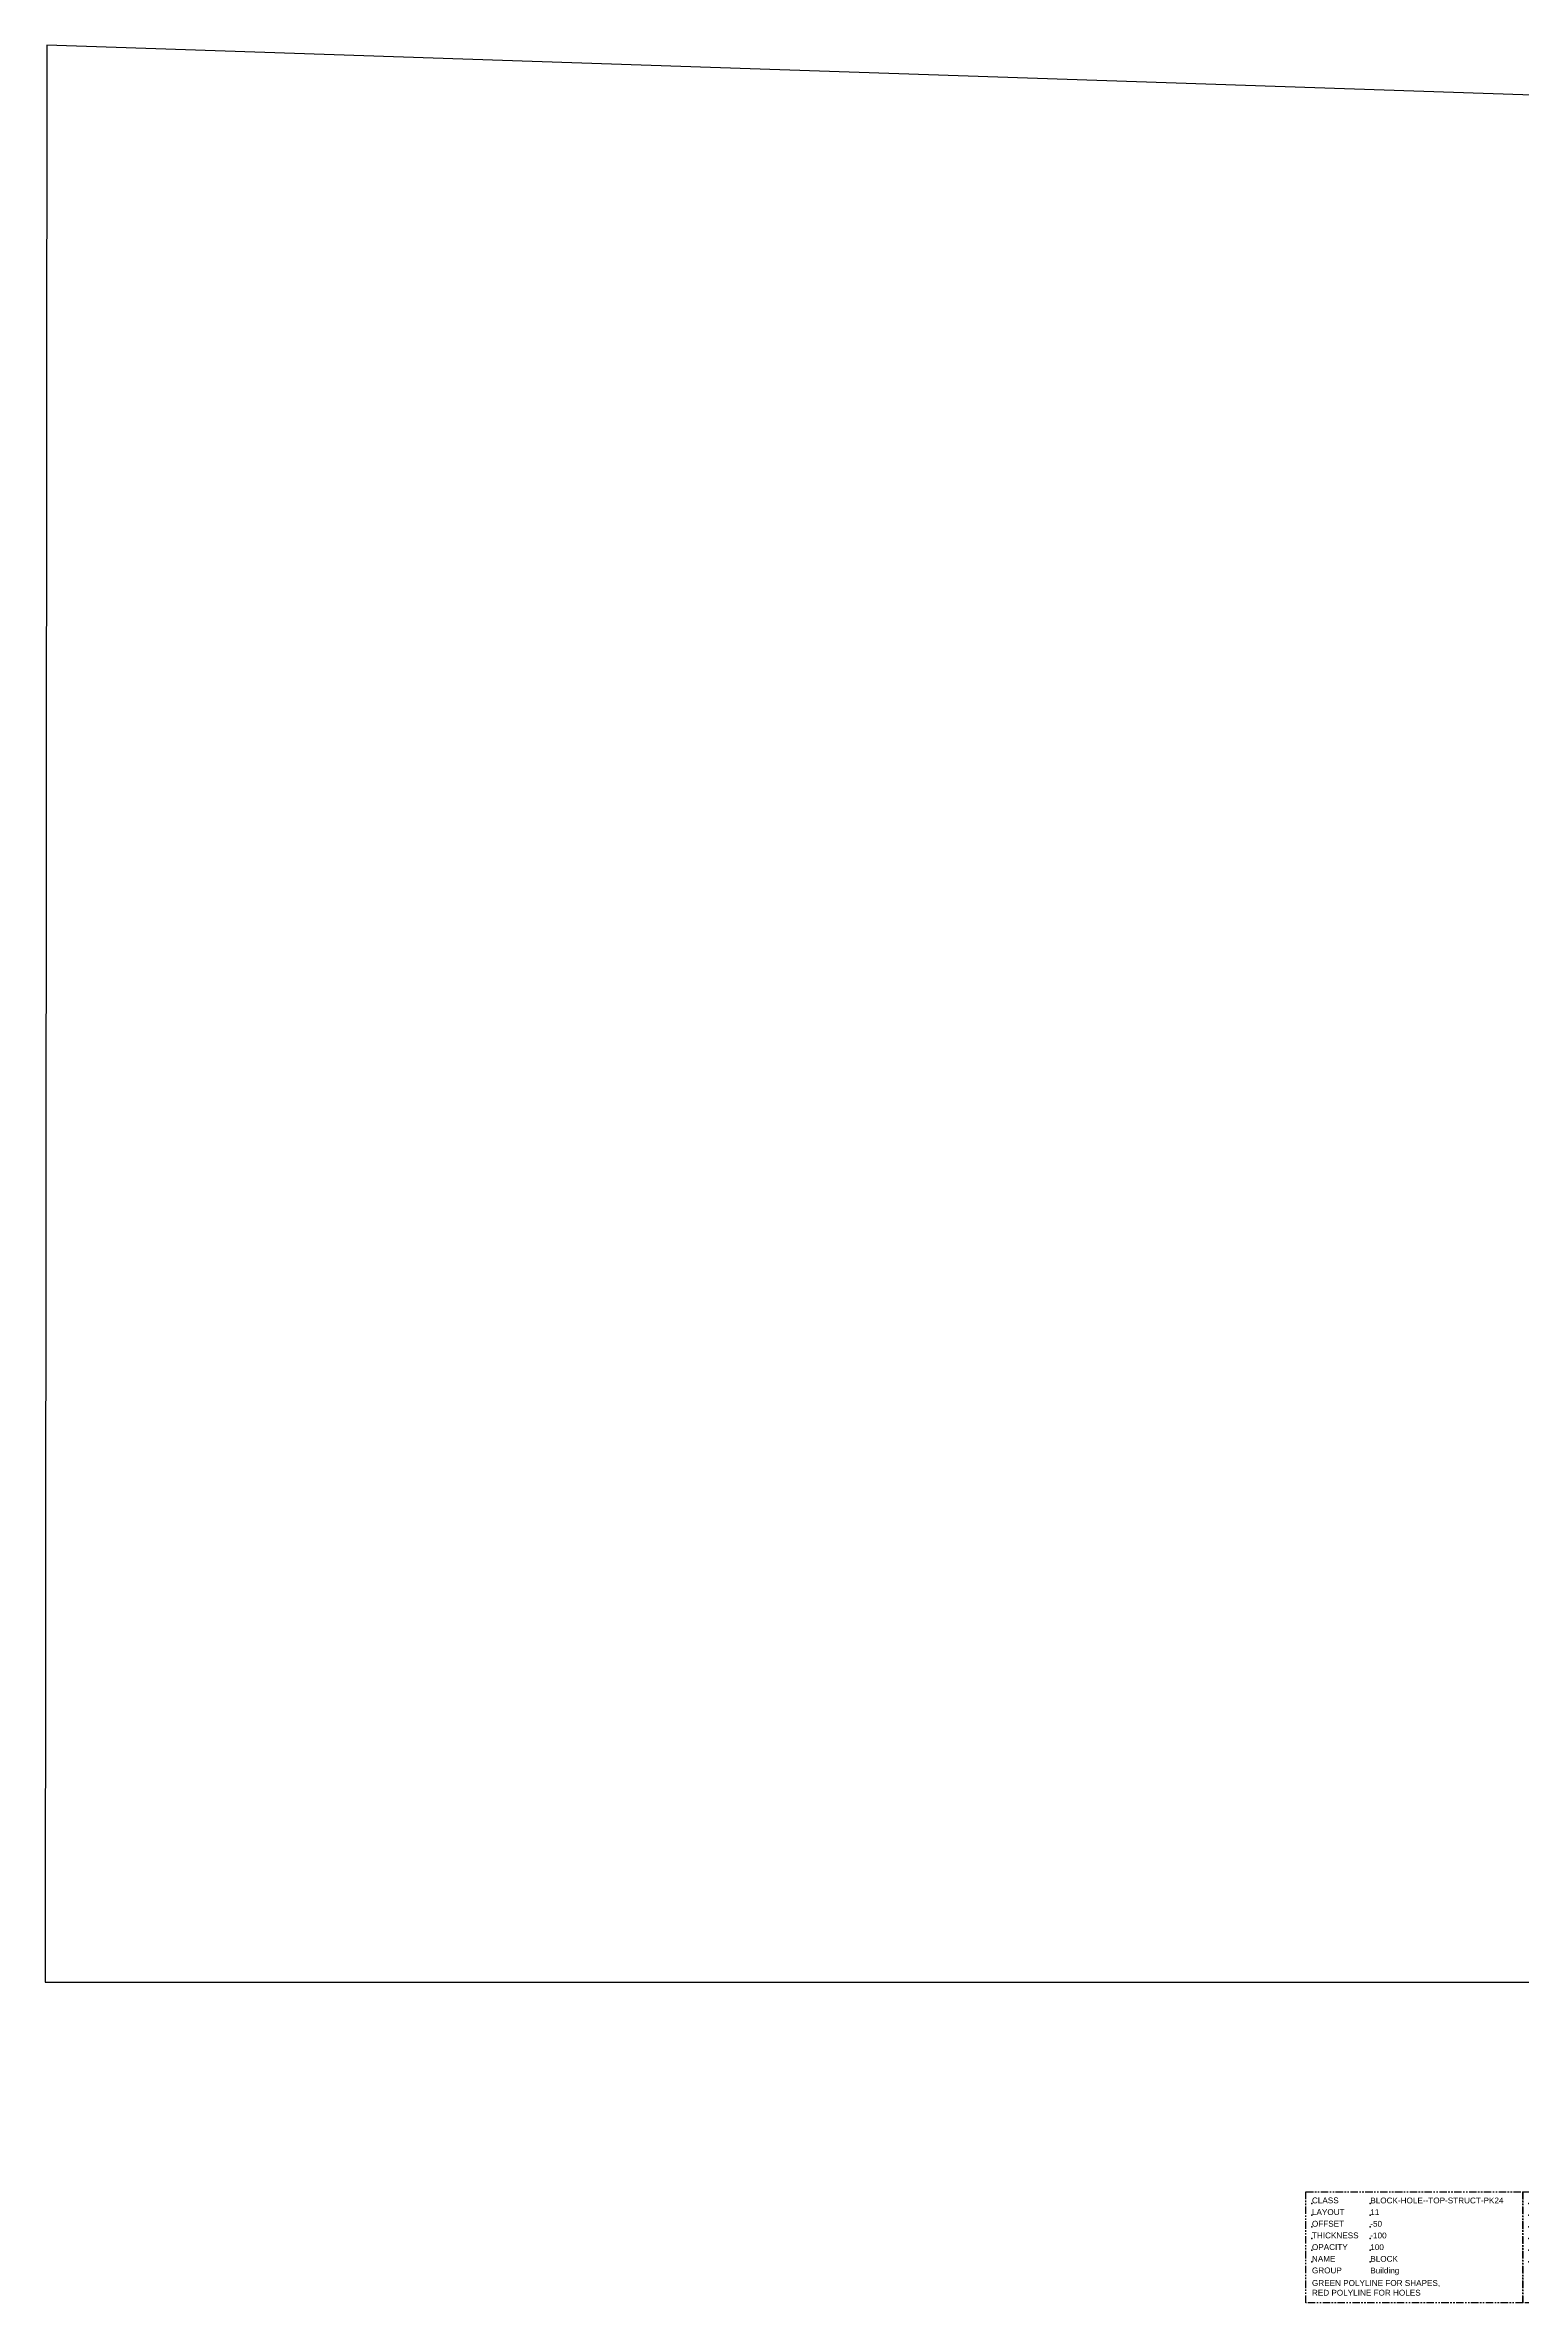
# Model space of a CAD drawing. Header units: millimetres. Extents: x 1600 to 11192, y 921 to 14160.
# Drawn here: x 1738 to 3004, y 12225 to 14160 of the extents above; entities that cross this region are included whole.
import ezdxf

# ---------------------------------------------------------------- set-up
doc = ezdxf.new("R2010")
doc.units = ezdxf.units.MM
doc.linetypes.add('PHANTOM', pattern=[12.7, 6.35, -1.27, 1.27, -1.27, 1.27, -1.27])
doc.layers.add('PK24E-DATA', color=7, linetype='Continuous')
doc.layers.add('PK24E-HELPER', color=253, linetype='PHANTOM', true_color=0xa1a1a1)
doc.styles.get("Standard").update_dxf_attribs({"font": 'arial.ttf'})

# ---------------------------------------------------------------- blocks, each defined once
blk = doc.blocks.new('*U63')
for p in [(0, 0), (50, 0), (0, -10), (0, -10), (50, -10), (50, -10), (0, -20), (0, -20), (0, -30), (0, -30), (50, -20), (50, -20), (50, -30), (50, -30), (0, -40), (0, -40), (0, -50), (50, -40), (50, -40), (50, -50)]:
    blk.add_point(p)
blk = doc.blocks.new('BLOCK-HOLE--TOP-STRUCT-PK24')
at = {"color": 0, "linetype": 'PHANTOM'}
blk.add_lwpolyline([(0, 0), (185.8, 0), (185.8, -95), (0, -95)], close=True, dxfattribs=at)
at = {"layer": 'PK24E-HELPER'}
blk.add_point((5.1, -9.8), dxfattribs=at)
at = {"layer": 'PK24E-DATA'}
blk.add_blockref('*U63', (5.1, -9.8), dxfattribs=at)
at = {"layer": 'PK24E-DATA', "char_height": 5, "attachment_point": 7}
for s, width, insert in [('CLASS', 42.855, (5.1, -9.8)), ('LAYOUT', 42.855, (5.1, -19.8)), ('THICKNESS', 42.855, (5.1, -39.8)), ('OFFSET', 42.855, (5.1, -29.8)), ('OPACITY', 50.684, (5.1, -49.8)), ('NAME', 50.684, (5.1, -59.8)), ('GROUP', 50.684, (5.1, -69.8)), ('GREEN POLYLINE FOR SHAPES, \\PRED POLYLINE FOR HOLES', 118.66, (5.1, -88.9))]:
    blk.add_mtext_dynamic_manual_height_columns(s, width=width, gutter_width=17.5, heights=[0], dxfattribs=dict(at, insert=insert))
at = {"layer": 'PK24E-DATA'}
for tag, p in [('COMP_TYPE', (55.1, -9.8)), ('LAYOUT_ID', (55.1, -19.8)), ('THICKNESS', (55.1, -39.8)), ('OFFSET', (55.1, -29.8)), ('OPACITY', (55.1, -49.8)), ('NAME', (55.1, -59.8)), ('GROUP', (55.1, -69.8))]:
    blk.add_attdef(tag, p, '', height=5, dxfattribs=at)
blk = doc.blocks.new('Temelüstü')
at = {"color": 3, "elevation": 827.4}
blk.add_lwpolyline([(-1301, -839.4), (6399.5, -839.4), (6482.5, 558.4), (-1299.7, 820.4), (-1301, -839.4)], dxfattribs=at)
blk.add_blockref('BLOCK-HOLE--TOP-STRUCT-PK24', (-220.9, -1019.1, 827.4)).add_auto_attribs({'THICKNESS': '-100', 'COMP_TYPE': 'BLOCK-HOLE--TOP-STRUCT-PK24', 'LAYOUT_ID': '11', 'OFFSET': '-50', 'OPACITY': '100', 'NAME': 'BLOCK', 'GROUP': 'Building'})
blk = doc.blocks.new('temel')
at = {"color": 3}
blk.add_lwpolyline([(0, 0), (7700.5, 0), (7783.5, 1397.8), (1.3, 1659.7), (0, 0)], dxfattribs=at)
blk.add_blockref('BLOCK-HOLE--TOP-STRUCT-PK24', (1265.9, -179.7, 0)).add_auto_attribs({'THICKNESS': '-80', 'COMP_TYPE': 'BLOCK-HOLE--TOP-STRUCT-PK24', 'LAYOUT_ID': '11', 'OFFSET': '-150', 'OPACITY': '100', 'NAME': 'BLOCK', 'GROUP': 'Building'})

msp = doc.modelspace()

# ---------------------------------------------------------------- block references
for name, p in [('Temelüstü', (3039, 13339.4, -827.4)), ('temel', (1738, 12500, 0))]:
    msp.add_blockref(name, p)

doc.saveas('drawing.dxf')
